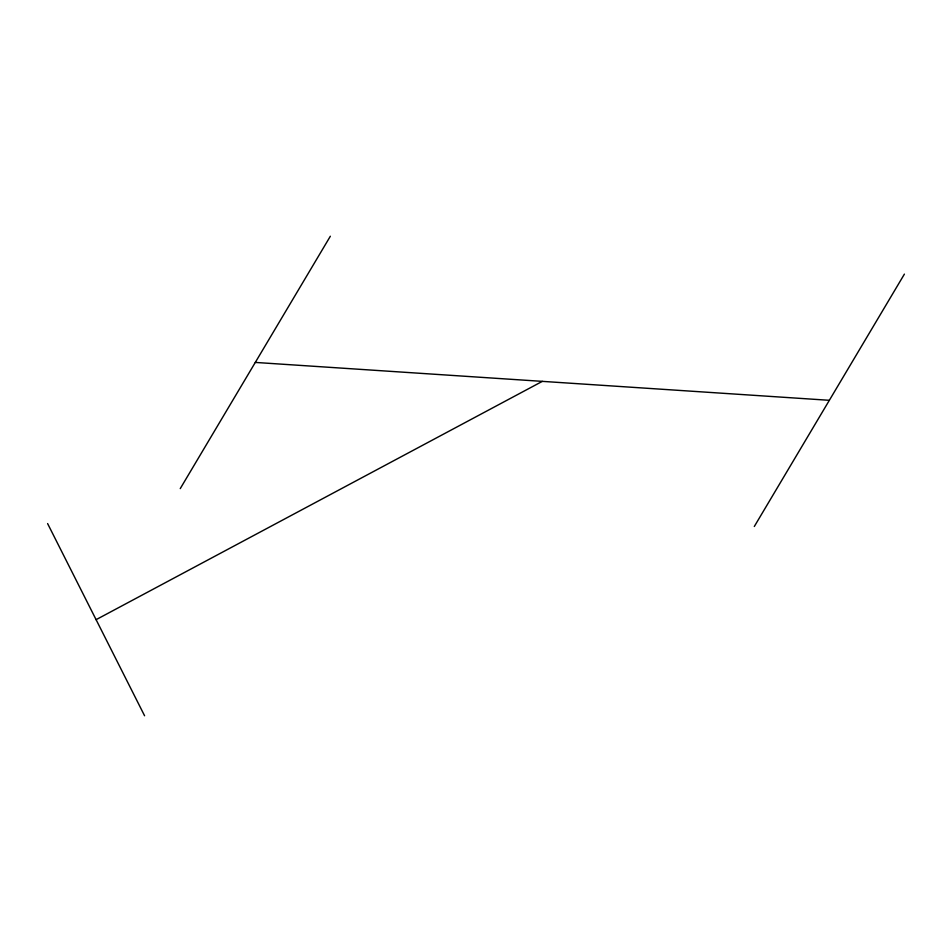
<?xml version="1.0" encoding="UTF-8"?>
<svg xmlns="http://www.w3.org/2000/svg" width="952" height="952" viewBox="0 0 952 952"><rect width="100%" height="100%" fill="white"/><g stroke="black" fill="none" stroke-linecap="round" stroke-linejoin="round"><path stroke-width="1.43" d="M180.249 488.614L330.344 236.239M754.305 526.492L904.4 274.116M96.093 619.669L542.319 381.371M255.291 362.426L829.347 400.304M47.6 523.576L144.585 715.761"/></g></svg>
